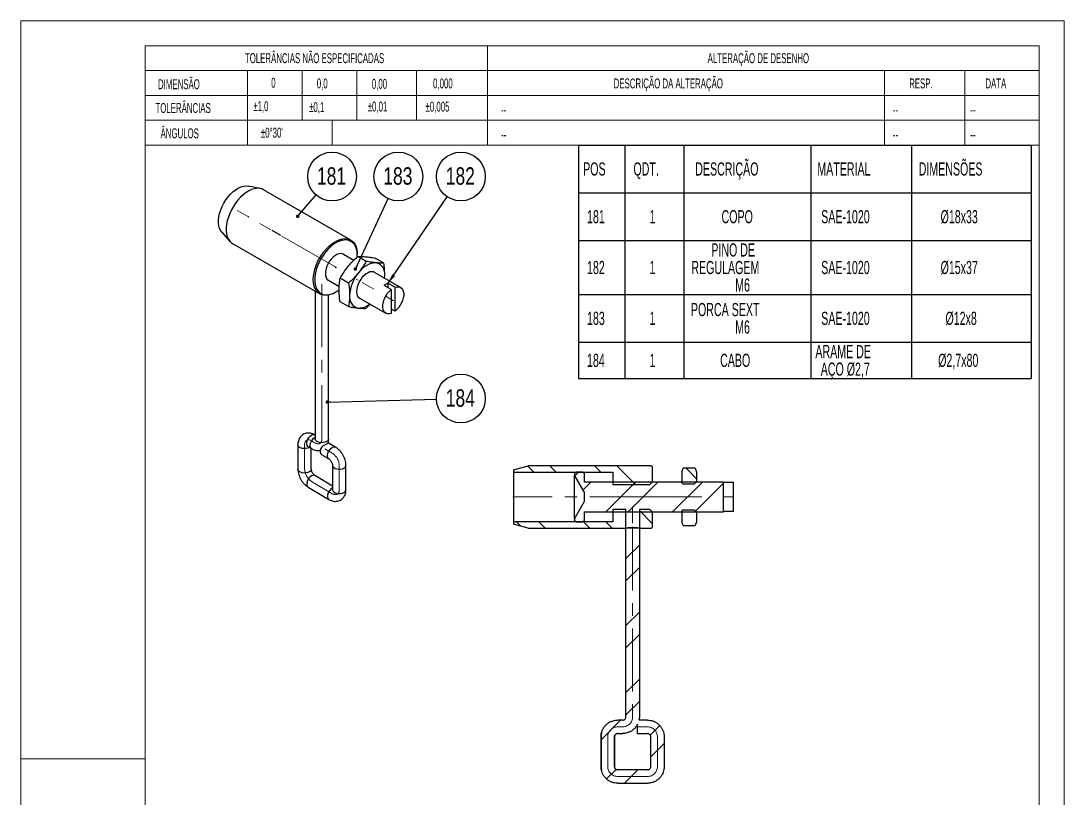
# Model space of a CAD drawing. Header units: millimetres. Extents: x 0 to 210, y 0 to 297.
# Drawn here: x 0 to 210, y 141 to 297.4 of the extents above; entities that cross this region are included whole.
import ezdxf

# ---------------------------------------------------------------- set-up
doc = ezdxf.new("R2010")
doc.units = ezdxf.units.MM
doc.header["$PDSIZE"] = -1
doc.linetypes.add('CENTERX2', pattern=[20.32, 12.7, -2.54, 2.54, -2.54])
doc.layers.add('COTAS', color=7, linetype='Continuous')
doc.styles.add('SLDTEXTSTYLE1', font='TXT', dxfattribs={"width": 0.75})
doc.styles.add('SLDTEXTSTYLE2', font='TXT', dxfattribs={"width": 0.589474})
doc.styles.add('SLDTEXTSTYLE6', font='TXT', dxfattribs={"width": 0.605})
doc.dimstyles.new('SLDDIMSTYLE0', dxfattribs={"dimtxt": 0.18, "dimasz": 0.7, "dimexe": 0, "dimexo": 0.0625, "dimgap": 0, "dimtad": 0, "dimtih": 1, "dimtoh": 1, "dimdec": 0, "dimrnd": 1e-09, "dimzin": 0, "dimdsep": 46, "dimtxsty": 'Standard', "dimblk1": 'DOT', "dimblk2": 'DOT', "dimsah": 1, "dimcen": 0.09, "dimadec": 0, "dimazin": 0, "dimtfac": 0.7, "dimtdec": 0, "dimtofl": 0, "dimtmove": 0, "dimatfit": 3, "dimldrblk": 'DOT', "dimfxl": 0, "dimfrac": 2, "dimtolj": 1, "dimtzin": 0, "dimarcsym": 0})
doc.dimstyles.new('SLDDIMSTYLE1', dxfattribs={"dimtxt": 0.18, "dimasz": 2, "dimexe": 0, "dimexo": 0.0625, "dimgap": 0, "dimtad": 0, "dimtih": 1, "dimtoh": 1, "dimdec": 0, "dimrnd": 1e-09, "dimzin": 0, "dimdsep": 46, "dimtxsty": 'Standard', "dimsah": 1, "dimcen": 0.09, "dimadec": 0, "dimazin": 0, "dimtfac": 2, "dimtdec": 0, "dimtofl": 0, "dimtmove": 0, "dimatfit": 3, "dimfxl": 0, "dimfrac": 2, "dimtolj": 1, "dimtzin": 0, "dimarcsym": 0})

# ---------------------------------------------------------------- blocks, each defined once
blk = doc.blocks.new('Bloco2')
at = {"color": 7, "linetype": 'Continuous', "lineweight": 18}
for p, q in [((210.04, 297.06), (0.04, 297.06)), ((0.04, 297.06), (0.04, 0.06)), ((210.04, 0.06), (210.04, 297.06)), ((205.04, 292.06), (25.04, 292.06)), ((25.04, 292.06), (25.04, 5.06)), ((205.04, 5.06), (205.04, 292.06)), ((0.04, 148.56), (25.04, 148.56))]:
    blk.add_line(p, q, dxfattribs=at)
blk = doc.blocks.new('SW_TABLEANNOTATION_0')
at = {"layer": 'COTAS', "color": 0}
for p, q in [((0, 0), (0, -9.6)), ((0, 0), (9.36, 0)), ((9.36, 0), (9.36, -9.6)), ((9.36, 0), (21.23, 0)), ((21.23, 0), (21.23, -9.6)), ((21.23, 0), (46.79, 0)), ((46.79, 0), (46.79, -9.6)), ((46.79, 0), (67.04, 0)), ((67.04, 0), (67.04, -9.6)), ((67.04, 0), (91.12, 0)), ((91.12, 0), (91.12, -9.6)), ((0, -9.6), (9.36, -9.6)), ((0, -9.6), (0, -19.21)), ((0, -9.6), (91.12, -9.6)), ((9.36, -9.6), (21.23, -9.6)), ((9.36, -9.6), (9.36, -19.21)), ((21.23, -9.6), (46.79, -9.6)), ((21.23, -9.6), (21.23, -19.21)), ((46.79, -9.6), (67.04, -9.6)), ((46.79, -9.6), (46.79, -19.21)), ((67.04, -9.6), (91.12, -9.6)), ((67.04, -9.6), (67.04, -19.21)), ((91.12, -9.6), (91.12, -19.21)), ((0, -19.21), (0, -30.05)), ((0, -19.21), (9.36, -19.21)), ((9.36, -19.21), (9.36, -30.05)), ((9.36, -19.21), (21.23, -19.21)), ((21.23, -19.21), (21.23, -30.05)), ((21.23, -19.21), (46.79, -19.21)), ((46.79, -19.21), (46.79, -30.05)), ((46.79, -19.21), (67.04, -19.21)), ((67.04, -19.21), (67.04, -30.05)), ((67.04, -19.21), (91.12, -19.21)), ((91.12, -19.21), (91.12, -30.05)), ((0, -30.05), (0, -39.65)), ((0, -30.05), (9.36, -30.05)), ((9.36, -30.05), (9.36, -39.65)), ((9.36, -30.05), (21.23, -30.05)), ((21.23, -30.05), (21.23, -39.65)), ((21.23, -30.05), (46.79, -30.05)), ((46.79, -30.05), (46.79, -39.65)), ((46.79, -30.05), (67.04, -30.05)), ((67.04, -30.05), (67.04, -39.65)), ((67.04, -30.05), (91.12, -30.05)), ((91.12, -30.05), (91.12, -39.65)), ((0, -39.65), (0, -46.97)), ((0, -39.65), (9.36, -39.65)), ((9.36, -39.65), (9.36, -46.97)), ((9.36, -39.65), (21.23, -39.65)), ((21.23, -39.65), (21.23, -46.97)), ((21.23, -39.65), (46.79, -39.65)), ((46.79, -39.65), (46.79, -46.97)), ((46.79, -39.65), (67.04, -39.65)), ((67.04, -39.65), (67.04, -46.97)), ((67.04, -39.65), (91.12, -39.65)), ((91.12, -39.65), (91.12, -46.97)), ((0, -46.97), (9.36, -46.97)), ((9.36, -46.97), (21.23, -46.97)), ((21.23, -46.97), (46.79, -46.97)), ((46.79, -46.97), (67.04, -46.97)), ((67.04, -46.97), (91.12, -46.97))]:
    blk.add_line(p, q, dxfattribs=at)
at = {"layer": 'COTAS', "color": 0, "attachment_point": 1, "style": 'SLDTEXTSTYLE6'}
for s, insert, char_height in [('POS', (0.96, -3.48), 2.646), ('QDT.', (11.08, -3.48), 2.646), ('DESCRIÇÃO', (23.53, -3.48), 2.646), ('MATERIAL', (48.1, -3.48), 2.646), ('DIMENSÕES', (68.5, -3.48), 2.646), ('181', (1.74, -13.08), 2.646), ('1', (14.32, -13.08), 2.65), ('COPO', (28.82, -13.08), 2.646), ('SAE-1020', (48.88, -13.08), 2.646), ('Ø18x33', (72.91, -13.08), 2.646), ('PINO DE', (26.76, -19.78), 2.646), ('182', (1.74, -23.31), 2.646), ('1', (14.32, -23.31), 2.65), ('REGULAGEM', (22.74, -23.31), 2.646), ('SAE-1020', (48.88, -23.31), 2.646), ('Ø15x37', (72.91, -23.31), 2.646), ('M6', (31.56, -26.83), 2.646), ('183', (1.74, -33.53), 2.646), ('1', (14.32, -33.53), 2.65), ('PORCA SEXT', (22.65, -31.77), 2.646), ('SAE-1020', (48.88, -33.53), 2.646), ('Ø12x8', (73.89, -33.53), 2.646), ('M6', (31.56, -35.29), 2.646), ('184', (1.74, -41.99), 2.646), ('1', (14.32, -41.99), 2.65), ('CABO', (28.53, -41.99), 2.646), ('ARAME DE', (47.71, -40.23), 2.646), ('Ø2,7x80', (72.42, -41.99), 2.646), ('AÇO Ø2,7', (48.79, -43.75), 2.646)]:
    blk.add_mtext(s, dxfattribs=dict(at, insert=insert, char_height=char_height))
blk = doc.blocks.new('SW_NOTE_0_2')
at = {"layer": 'COTAS', "color": 0}
blk.add_circle((3.21, 3.71), 4.91, dxfattribs=at)
at = {"layer": 'COTAS', "color": 0, "insert": (3.1, 5.57), "char_height": 3.5, "attachment_point": 2, "style": 'SLDTEXTSTYLE1'}
blk.add_mtext('181', dxfattribs=at)
blk = doc.blocks.new('_Dot')
at = {"color": 0, "linetype": 'ByBlock', "lineweight": -2}
blk.add_line((-0.5, 0), (-1, 0), dxfattribs=at)
at = {"color": 0, "linetype": 'ByBlock', "const_width": 0.5}
blk.add_lwpolyline([(-0.25, 0, 1), (0.25, 0, 1)], format="xyb", close=True, dxfattribs=at)
blk = doc.blocks.new('SW_NOTE_0_3')
at = {"layer": 'COTAS', "color": 0}
blk.add_circle((2.77, 4.06), 4.91, dxfattribs=at)
at = {"layer": 'COTAS', "color": 0, "insert": (2.66, 5.91), "char_height": 3.5, "attachment_point": 2, "style": 'SLDTEXTSTYLE1'}
blk.add_mtext('182', dxfattribs=at)
blk = doc.blocks.new('SW_NOTE_0_4')
at = {"layer": 'COTAS', "color": 0}
blk.add_circle((2.07, 4.45), 4.91, dxfattribs=at)
at = {"layer": 'COTAS', "color": 0, "insert": (1.96, 6.31), "char_height": 3.5, "attachment_point": 2, "style": 'SLDTEXTSTYLE1'}
blk.add_mtext('183', dxfattribs=at)
blk = doc.blocks.new('SW_NOTE_0_5')
at = {"layer": 'COTAS', "color": 0}
blk.add_circle((4.91, 0.13), 4.91, dxfattribs=at)
at = {"layer": 'COTAS', "color": 0, "insert": (4.8, 1.98), "char_height": 3.5, "attachment_point": 2, "style": 'SLDTEXTSTYLE1'}
blk.add_mtext('184', dxfattribs=at)

msp = doc.modelspace()

# ---------------------------------------------------------------- hatches: boundary and pattern name
at = {"layer": 'COTAS', "linetype": 'Continuous', "lineweight": 18}
h = msp.add_hatch(dxfattribs=at)
h.set_pattern_fill('ANSI32', color=256, angle=90, style=0)
h.paths.add_polyline_path([(119.15, 206.56), (119.15, 204.06), (126.62, 204.06), (127.15, 204.58), (127.15, 207.61), (126.95, 207.81), (102.15, 207.81), (99.15, 207), (99.15, 206.56)], flags=0)
h = msp.add_hatch(dxfattribs=at)
h.set_pattern_fill('ANSI32', color=256, style=0)
h.paths.add_polyline_path([(111.74, 206.56), (111.44, 206.26), (111.44, 205.96), (113.4, 202.56), (113.44, 202.56), (113.44, 200.56), (113.4, 200.56), (111.44, 197.16), (111.44, 196.86), (111.74, 196.56), (113.14, 196.56), (113.44, 196.86), (113.44, 198.56), (141.44, 198.56), (141.44, 204.56), (113.44, 204.56), (113.44, 206.26), (113.14, 206.56)], flags=0)
h = msp.add_hatch(dxfattribs=at)
h.set_pattern_fill('ANSI32', color=256, angle=90, style=0)
edge = h.paths.add_edge_path(flags=0)
edge.add_line((133.23, 204.18), (135.63, 204.18))
edge.add_line((135.63, 204.18), (136.03, 204.58))
edge.add_line((136.03, 204.58), (136.03, 206.56))
edge.add_line((136.03, 206.56), (135.76, 207.32))
edge.add_line((135.76, 207.32), (133.31, 207.32))
edge.add_line((133.31, 207.32), (133.03, 206.55))
edge.add_line((133.03, 206.55), (133.03, 204.38))
edge.add_arc((133.23, 204.38), 0.2, 180, 270)
h = msp.add_hatch(dxfattribs=at)
h.set_pattern_fill('ANSI32', color=256, angle=90, style=0)
h.paths.add_polyline_path([(119.15, 196.56), (99.15, 196.56), (99.15, 196.11), (102.15, 195.31), (121.8, 195.31), (121.8, 199.06), (119.15, 199.06)], flags=0)
h = msp.add_hatch(dxfattribs=at)
h.set_pattern_fill('ANSI32', color=256, angle=90, style=0)
h.paths.add_polyline_path([(126.95, 195.31), (127.15, 195.51), (127.15, 198.53), (126.62, 199.06), (124.5, 199.06), (124.5, 195.31)], flags=0)
h = msp.add_hatch(dxfattribs=at)
h.set_pattern_fill('ANSI32', color=256, angle=90, style=0)
edge = h.paths.add_edge_path(flags=0)
edge.add_line((136.03, 196.56), (136.03, 198.53))
edge.add_line((136.03, 198.53), (135.63, 198.93))
edge.add_line((135.63, 198.93), (133.23, 198.93))
edge.add_arc((133.23, 198.73), 0.2, 90, 180)
edge.add_line((133.03, 198.73), (133.03, 196.56))
edge.add_line((133.03, 196.56), (133.31, 195.8))
edge.add_line((133.31, 195.8), (135.76, 195.8))
edge.add_line((135.76, 195.8), (136.03, 196.56))
h = msp.add_hatch(dxfattribs=at)
h.set_pattern_fill('ANSI32', color=256, style=0)
edge = h.paths.add_edge_path(flags=0)
edge.add_line((124.5, 157.31), (124.5, 195.31))
edge.add_line((124.5, 195.31), (121.8, 195.31))
edge.add_line((121.8, 195.31), (121.8, 157.31))
edge.add_spline(control_points=[(121.8, 157.31), (121.8, 157.26), (121.79, 157.21), (121.78, 157.16), (121.76, 157.09), (121.73, 157.02), (121.7, 156.96), (121.66, 156.9), (121.61, 156.84), (121.55, 156.8), (121.49, 156.75), (121.43, 156.72), (121.36, 156.69), (121.29, 156.67), (121.22, 156.66), (121.14, 156.66)], knot_values=[0, 0, 0, 0, 0.000144, 0.000144, 0.000144, 0.000364, 0.000364, 0.000364, 0.000584, 0.000584, 0.000584, 0.000804, 0.000804, 0.000804, 0.001024, 0.001024, 0.001024, 0.001024], weights=[1, 1, 1, 1, 1, 1, 1, 1, 1, 1, 1, 1, 1, 1, 1, 1], degree=3, periodic=0)
edge.add_ellipse((123.15, 155.31), major_axis=(-92.28, 0), ratio=0.01463, start_angle=271.242, end_angle=271.8632)
edge.add_spline(control_points=[(120.14, 156.66), (119.9, 156.66), (119.65, 156.63), (119.41, 156.57), (119.05, 156.49), (118.69, 156.35), (118.37, 156.15), (118.05, 155.95), (117.77, 155.69), (117.53, 155.4), (117.3, 155.11), (117.11, 154.77), (116.99, 154.42), (116.86, 154.06), (116.8, 153.68), (116.8, 153.31)], knot_values=[0, 0, 0, 0, 0.000738, 0.000738, 0.000738, 0.001872, 0.001872, 0.001872, 0.003006, 0.003006, 0.003006, 0.00414, 0.00414, 0.00414, 0.005273, 0.005273, 0.005273, 0.005273], weights=[1, 1, 1, 1, 1, 1, 1, 1, 1, 1, 1, 1, 1, 1, 1, 1], degree=3, periodic=0)
edge.add_line((116.8, 153.31), (116.8, 147.31))
edge.add_spline(control_points=[(116.8, 147.31), (116.8, 147.06), (116.83, 146.81), (116.88, 146.57), (116.96, 146.21), (117.11, 145.85), (117.31, 145.53), (117.5, 145.21), (117.76, 144.93), (118.05, 144.69), (118.35, 144.46), (118.68, 144.27), (119.04, 144.15), (119.39, 144.02), (119.77, 143.96), (120.14, 143.96)], knot_values=[0, 0, 0, 0, 0.000739, 0.000739, 0.000739, 0.001873, 0.001873, 0.001873, 0.003006, 0.003006, 0.003006, 0.00414, 0.00414, 0.00414, 0.005273, 0.005273, 0.005273, 0.005273], weights=[1, 1, 1, 1, 1, 1, 1, 1, 1, 1, 1, 1, 1, 1, 1, 1], degree=3, periodic=0)
edge.add_ellipse((123.15, 145.31), major_axis=(92.28, 0), ratio=0.01463, start_angle=268.1368, end_angle=271.8632)
edge.add_spline(control_points=[(126.15, 143.96), (126.39, 143.96), (126.64, 143.99), (126.88, 144.04), (127.24, 144.12), (127.6, 144.27), (127.92, 144.47), (128.24, 144.67), (128.52, 144.92), (128.76, 145.21), (128.99, 145.51), (129.18, 145.84), (129.3, 146.2), (129.43, 146.55), (129.49, 146.93), (129.49, 147.31)], knot_values=[0, 0, 0, 0, 0.000738, 0.000738, 0.000738, 0.001872, 0.001872, 0.001872, 0.003006, 0.003006, 0.003006, 0.00414, 0.00414, 0.00414, 0.005273, 0.005273, 0.005273, 0.005273], weights=[1, 1, 1, 1, 1, 1, 1, 1, 1, 1, 1, 1, 1, 1, 1, 1], degree=3, periodic=0)
edge.add_line((129.49, 147.31), (129.49, 153.31))
edge.add_spline(control_points=[(129.49, 153.31), (129.49, 153.55), (129.47, 153.8), (129.41, 154.04), (129.33, 154.41), (129.18, 154.76), (128.98, 155.08), (128.79, 155.4), (128.53, 155.69), (128.24, 155.92), (127.94, 156.16), (127.61, 156.34), (127.25, 156.47), (126.9, 156.59), (126.52, 156.66), (126.15, 156.66)], knot_values=[0, 0, 0, 0, 0.000739, 0.000739, 0.000739, 0.001873, 0.001873, 0.001873, 0.003006, 0.003006, 0.003006, 0.00414, 0.00414, 0.00414, 0.005273, 0.005273, 0.005273, 0.005273], weights=[1, 1, 1, 1, 1, 1, 1, 1, 1, 1, 1, 1, 1, 1, 1, 1], degree=3, periodic=0)
edge.add_ellipse((123.15, 155.31), major_axis=(-92.28, 0), ratio=0.01463, start_angle=268.1368, end_angle=269.2013)
edge.add_spline(control_points=[(124.43, 156.66), (124.47, 156.87), (124.5, 157.09), (124.5, 157.31)], knot_values=[0.004619, 0.004619, 0.004619, 0.004619, 0.005276, 0.005276, 0.005276, 0.005276], weights=[1, 1, 1, 1], degree=3, periodic=0)
edge = h.paths.add_edge_path(flags=0)
edge.add_line((124.15, 155.82), (124.15, 153.96))
edge.add_ellipse((123.15, 155.31), major_axis=(-92.28, 0), ratio=0.01463, start_angle=90.621, end_angle=91.8632)
edge.add_spline(control_points=[(126.15, 153.96), (126.19, 153.96), (126.24, 153.95), (126.29, 153.94), (126.36, 153.93), (126.43, 153.9), (126.49, 153.86), (126.55, 153.82), (126.61, 153.77), (126.65, 153.71), (126.7, 153.66), (126.74, 153.59), (126.76, 153.52), (126.78, 153.45), (126.8, 153.38), (126.8, 153.31)], knot_values=[0, 0, 0, 0, 0.000145, 0.000145, 0.000145, 0.000365, 0.000365, 0.000365, 0.000585, 0.000585, 0.000585, 0.000805, 0.000805, 0.000805, 0.001025, 0.001025, 0.001025, 0.001025], weights=[1, 1, 1, 1, 1, 1, 1, 1, 1, 1, 1, 1, 1, 1, 1, 1], degree=3, periodic=0)
edge.add_line((126.8, 153.31), (126.8, 147.31))
edge.add_spline(control_points=[(126.8, 147.31), (126.8, 147.26), (126.79, 147.21), (126.78, 147.16), (126.76, 147.09), (126.74, 147.02), (126.7, 146.96), (126.66, 146.9), (126.61, 146.84), (126.55, 146.8), (126.5, 146.75), (126.43, 146.72), (126.36, 146.69), (126.29, 146.67), (126.22, 146.66), (126.15, 146.66)], knot_values=[0, 0, 0, 0, 0.000144, 0.000144, 0.000144, 0.000365, 0.000365, 0.000365, 0.000585, 0.000585, 0.000585, 0.000805, 0.000805, 0.000805, 0.001025, 0.001025, 0.001025, 0.001025], weights=[1, 1, 1, 1, 1, 1, 1, 1, 1, 1, 1, 1, 1, 1, 1, 1], degree=3, periodic=0)
edge.add_ellipse((123.15, 145.31), major_axis=(92.28, 0), ratio=0.01463, start_angle=88.1368, end_angle=91.8632)
edge.add_spline(control_points=[(120.14, 146.66), (120.1, 146.66), (120.05, 146.66), (120, 146.67), (119.93, 146.69), (119.86, 146.72), (119.8, 146.76), (119.74, 146.79), (119.68, 146.84), (119.64, 146.9), (119.59, 146.96), (119.55, 147.02), (119.53, 147.09), (119.51, 147.16), (119.49, 147.23), (119.49, 147.31)], knot_values=[0, 0, 0, 0, 0.000145, 0.000145, 0.000145, 0.000365, 0.000365, 0.000365, 0.000585, 0.000585, 0.000585, 0.000805, 0.000805, 0.000805, 0.001025, 0.001025, 0.001025, 0.001025], weights=[1, 1, 1, 1, 1, 1, 1, 1, 1, 1, 1, 1, 1, 1, 1, 1], degree=3, periodic=0)
edge.add_line((119.49, 147.31), (119.49, 153.31))
edge.add_spline(control_points=[(119.49, 153.31), (119.49, 153.36), (119.5, 153.4), (119.51, 153.45), (119.53, 153.52), (119.55, 153.59), (119.59, 153.65), (119.63, 153.71), (119.68, 153.77), (119.74, 153.82), (119.8, 153.86), (119.86, 153.9), (119.93, 153.92), (120, 153.95), (120.07, 153.96), (120.14, 153.96)], knot_values=[0, 0, 0, 0, 0.000144, 0.000144, 0.000144, 0.000365, 0.000365, 0.000365, 0.000585, 0.000585, 0.000585, 0.000805, 0.000805, 0.000805, 0.001025, 0.001025, 0.001025, 0.001025], weights=[1, 1, 1, 1, 1, 1, 1, 1, 1, 1, 1, 1, 1, 1, 1, 1], degree=3, periodic=0)
edge.add_ellipse((123.15, 155.31), major_axis=(-92.28, 0), ratio=0.01463, start_angle=88.1368, end_angle=88.758)
edge.add_spline(control_points=[(121.14, 153.96), (121.39, 153.96), (121.64, 153.98), (121.88, 154.04), (122.25, 154.12), (122.6, 154.27), (122.92, 154.47), (123.24, 154.67), (123.53, 154.92), (123.76, 155.21), (123.91, 155.4), (124.04, 155.6), (124.15, 155.82)], knot_values=[0, 0, 0, 0, 0.000741, 0.000741, 0.000741, 0.001874, 0.001874, 0.001874, 0.003008, 0.003008, 0.003008, 0.003727, 0.003727, 0.003727, 0.003727], weights=[1, 1, 1, 1, 1, 1, 1, 1, 1, 1, 1, 1, 1], degree=3, periodic=0)

# ---------------------------------------------------------------- linework, layer by layer
at = {"color": 7, "linetype": 'Continuous', "lineweight": 18}
for p, q in [((205.01, 292.36), (25.01, 292.36)), ((25.01, 272.36), (25.01, 292.36)), ((93.95, 272.36), (93.95, 292.36)), ((205.01, 292.36), (205.01, 272.36)), ((25.01, 287.36), (93.95, 287.36)), ((45.64, 272.36), (45.64, 287.36)), ((56.64, 277.36), (56.64, 287.36)), ((67.64, 277.36), (67.64, 287.36)), ((79.64, 277.36), (79.64, 287.36)), ((93.95, 287.36), (205.01, 287.36)), ((173.82, 272.36), (173.82, 287.36)), ((190.01, 272.36), (190.01, 287.36)), ((25.01, 282.36), (93.95, 282.36)), ((93.95, 282.36), (205.01, 282.36)), ((25.01, 277.36), (93.95, 277.36)), ((62.7, 277.36), (62.7, 272.36)), ((93.95, 277.36), (205.01, 277.36)), ((25.01, 272.36), (93.95, 272.36)), ((93.95, 272.36), (205.01, 272.36))]:
    msp.add_line(p, q, dxfattribs=at)
at = {"color": 7, "linetype": 'Continuous', "lineweight": 25}
for p, q in [((48.23, 263.62), (45.79, 264.11)), ((66.42, 253.25), (48.88, 263.37)), ((40.45, 254.85), (42.1, 252.99)), ((42.63, 252.55), (60.17, 242.42)), ((67, 249.16), (64.92, 250.36)), ((67.71, 250.22), (67.71, 250.39)), ((69.54, 248.97), (67.82, 249.96)), ((73.06, 248.63), (71.34, 249.62)), ((76.45, 243.7), (71.2, 246.74)), ((73.23, 245.57), (73.25, 246.15)), ((61.92, 245.17), (64.09, 243.91)), ((65.99, 244.58), (64.27, 245.57)), ((74.56, 243.29), (73.15, 244.1)), ((73.93, 244.55), (75.34, 243.74)), ((73.93, 243.66), (73.93, 244.55)), ((75.34, 238.92), (75.34, 243.74)), ((59.26, 242.95), (59.26, 213.26)), ((61.96, 213.26), (61.96, 242.2)), ((63.29, 242.73), (63.43, 242.82)), ((68.2, 241.54), (73.45, 238.51)), ((74.56, 243.29), (74.56, 238.47)), ((65.98, 239.86), (64.25, 240.85)), ((69.5, 239.52), (70.32, 240.32)), ((75.34, 238.92), (74.56, 239.37)), ((59.26, 214), (59.21, 214.03)), ((61.84, 212.43), (61.99, 212.37)), ((63.39, 211.54), (61.99, 212.37)), ((55.77, 212.06), (55.77, 207.16)), ((57.83, 211.7), (58.52, 211.29)), ((57.84, 211.7), (57.83, 211.7)), ((58.47, 207.16), (58.47, 211.32)), ((60.61, 210.05), (62.01, 209.22)), ((62.74, 207.92), (62.74, 203.02)), ((65.44, 203.02), (65.44, 207.92)), ((62.74, 203.76), (59.21, 205.86)), ((99.15, 207), (102.15, 207.81)), ((99.15, 207), (99.15, 206.56)), ((99.15, 206.56), (119.15, 206.56)), ((99.15, 206.56), (99.15, 196.56)), ((126.95, 207.81), (102.15, 207.81)), ((111.44, 206.26), (111.74, 206.56)), ((111.44, 206.26), (111.44, 205.96)), ((113.4, 202.56), (111.44, 205.96)), ((111.44, 197.16), (111.44, 205.96)), ((113.14, 206.56), (111.74, 206.56)), ((113.14, 206.56), (113.44, 206.26)), ((113.44, 204.56), (113.44, 206.26)), ((119.15, 206.56), (119.15, 204.06)), ((126.95, 207.81), (127.15, 207.61)), ((127.15, 204.58), (127.15, 207.61)), ((133.03, 206.55), (133.31, 207.32)), ((133.03, 206.55), (133.03, 204.38)), ((133.31, 207.32), (133.32, 207.33)), ((135.76, 207.32), (133.31, 207.32)), ((135.75, 207.33), (133.32, 207.33)), ((135.75, 207.33), (135.76, 207.32)), ((135.76, 207.32), (136.03, 206.56)), ((136.03, 206.56), (136.03, 204.58)), ((141.44, 204.56), (113.44, 204.56)), ((119.15, 204.06), (126.62, 204.06)), ((126.62, 204.06), (127.15, 204.58)), ((127.15, 204.56), (127.15, 204.58)), ((133.23, 204.18), (135.63, 204.18)), ((135.63, 204.18), (136.03, 204.58)), ((136.03, 204.56), (136.03, 204.58)), ((141.44, 198.56), (141.44, 204.56)), ((141.44, 204.51), (143.44, 204.51)), ((143.44, 198.61), (143.44, 204.51)), ((57.83, 203.54), (62.01, 201.05)), ((62.74, 203.04), (62.74, 203.02)), ((113.4, 202.56), (113.4, 200.56)), ((113.4, 202.56), (113.44, 202.56)), ((113.44, 200.56), (113.44, 202.56)), ((111.44, 197.16), (113.4, 200.56)), ((113.44, 200.56), (113.4, 200.56)), ((113.44, 198.56), (141.44, 198.56)), ((113.44, 196.86), (113.44, 198.56)), ((121.8, 199.06), (119.15, 199.06)), ((119.15, 199.06), (119.15, 196.56)), ((121.8, 195.31), (121.8, 199.06)), ((124.5, 199.06), (124.5, 195.31)), ((126.62, 199.06), (124.5, 199.06)), ((127.15, 198.53), (126.62, 199.06)), ((127.15, 198.53), (127.15, 198.56)), ((127.15, 195.51), (127.15, 198.53)), ((133.03, 198.73), (133.03, 196.56)), ((135.63, 198.93), (133.23, 198.93)), ((136.03, 198.53), (135.63, 198.93)), ((136.03, 198.53), (136.03, 198.56)), ((136.03, 198.53), (136.03, 196.56)), ((143.44, 198.61), (141.44, 198.61)), ((119.15, 196.56), (99.15, 196.56)), ((99.15, 196.56), (99.15, 196.11)), ((102.15, 195.31), (99.15, 196.11)), ((102.15, 195.31), (121.8, 195.31)), ((111.44, 197.16), (111.44, 196.86)), ((111.74, 196.56), (111.44, 196.86)), ((111.74, 196.56), (113.14, 196.56)), ((113.44, 196.86), (113.14, 196.56)), ((121.8, 157.31), (121.8, 195.31)), ((124.5, 195.31), (121.8, 195.31)), ((124.5, 195.31), (126.95, 195.31)), ((124.5, 195.31), (124.5, 157.31)), ((127.15, 195.51), (126.95, 195.31)), ((133.31, 195.8), (133.03, 196.56)), ((133.31, 195.8), (135.76, 195.8)), ((136.03, 196.56), (135.76, 195.8)), ((120.14, 156.66), (120.15, 156.66)), ((121.15, 156.66), (120.15, 156.66)), ((121.14, 156.66), (121.15, 156.66)), ((124.15, 153.96), (124.15, 155.82)), ((124.5, 157.31), (124.43, 156.66)), ((116.8, 153.31), (116.8, 147.31)), ((116.8, 147.31), (116.8, 153.31)), ((119.49, 153.31), (119.49, 147.31)), ((119.5, 147.31), (119.5, 153.31)), ((120.15, 153.96), (120.14, 153.96)), ((120.15, 153.96), (121.15, 153.96)), ((121.15, 153.96), (121.14, 153.96)), ((126.8, 147.31), (126.8, 153.31)), ((129.49, 153.31), (129.49, 147.31)), ((120.15, 146.66), (120.14, 146.66)), ((123.15, 146.66), (120.15, 146.66)), ((120.14, 143.96), (120.15, 143.96)), ((120.15, 143.96), (123.15, 143.96))]:
    msp.add_line(p, q, dxfattribs=at)
at = {"color": 7, "linetype": 'CENTERX2'}
msp.add_line((52.33, 254.17), (50.56, 255.19), dxfattribs=at)
at = {"color": 8, "linetype": 'Continuous', "lineweight": 25}
for p, q in [((59.21, 213.55), (59.26, 213.58)), ((116.8, 153.31), (116.8, 153.31)), ((119.5, 153.31), (119.49, 153.31)), ((116.8, 147.31), (116.8, 147.31)), ((119.5, 147.31), (119.49, 147.31))]:
    msp.add_line(p, q, dxfattribs=at)
at = {"color": 7, "linetype": 'Continuous', "lineweight": 25, "flags": 128}
for points in [[(40.45, 254.85), (40.24, 255.13), (40.02, 255.57), (39.87, 256.09), (39.79, 256.66), (39.79, 257.28), (39.87, 257.93), (40.02, 258.62), (40.24, 259.31), (40.52, 260), (40.87, 260.67), (41.26, 261.32), (41.71, 261.92), (42.19, 262.47), (42.7, 262.96), (43.23, 263.37), (43.77, 263.71), (44.3, 263.95), (44.83, 264.1), (45.32, 264.16), (45.79, 264.11), (45.79, 264.11)], [(48.88, 263.37), (48.51, 263.54), (48.05, 263.65), (47.55, 263.66), (47.01, 263.58), (46.46, 263.41), (45.9, 263.14), (45.33, 262.79), (44.77, 262.37), (44.23, 261.87), (43.71, 261.3), (43.23, 260.69), (42.79, 260.02), (42.39, 259.33), (42.05, 258.61), (41.77, 257.88), (41.56, 257.15), (41.42, 256.43), (41.35, 255.74), (41.35, 255.09), (41.42, 254.48), (41.56, 253.93), (41.77, 253.45), (42.05, 253.04), (42.39, 252.71), (42.63, 252.55)], [(58.87, 245.29), (58.91, 245.96), (59.02, 246.66), (59.2, 247.39), (59.44, 248.12), (59.75, 248.84), (60.12, 249.55), (60.54, 250.24), (61, 250.88), (61.5, 251.47), (62.04, 252), (62.59, 252.47), (63.15, 252.86), (63.72, 253.16), (64.28, 253.38), (64.82, 253.51), (65.34, 253.54), (65.82, 253.48), (66.26, 253.33), (66.66, 253.09), (67, 252.76), (67.27, 252.35), (67.49, 251.87), (67.63, 251.32), (67.7, 250.71), (67.71, 250.39)], [(67.7, 249.83), (67.71, 250.22), (67.68, 250.85), (67.57, 251.42), (67.39, 251.93), (67.14, 252.36), (66.83, 252.72), (66.46, 252.99), (66.04, 253.18), (65.57, 253.27), (65.07, 253.26), (64.54, 253.17), (63.99, 252.97), (63.43, 252.69), (62.88, 252.33), (62.33, 251.89), (61.8, 251.37), (61.3, 250.8), (60.83, 250.17), (60.41, 249.5), (60.04, 248.8), (59.73, 248.09), (59.48, 247.36), (59.3, 246.65), (59.19, 245.95), (59.16, 245.29), (59.16, 245.29)], [(65.13, 250.24), (65.02, 250.33), (64.72, 250.47), (64.39, 250.52), (64.02, 250.47), (63.63, 250.33), (63.24, 250.1), (62.85, 249.79), (62.48, 249.42), (62.15, 248.98), (61.85, 248.51), (61.62, 248.01), (61.44, 247.5), (61.33, 246.99), (61.3, 246.52), (61.33, 246.09), (61.44, 245.71), (61.62, 245.4), (61.85, 245.18), (62.13, 245.04)], [(71.41, 246.61), (71.28, 246.71), (70.99, 246.85), (70.65, 246.89), (70.28, 246.83), (69.89, 246.69), (69.5, 246.46), (69.11, 246.14), (68.74, 245.76), (68.41, 245.33), (68.12, 244.85), (67.89, 244.35), (67.72, 243.84), (67.61, 243.34), (67.58, 242.86), (67.62, 242.44), (67.73, 242.06), (67.91, 241.76), (68.15, 241.54), (68.41, 241.42)], [(73.22, 245.57), (73.22, 245.6), (73.25, 246.15)], [(63.29, 242.73), (63.15, 242.65), (62.59, 242.39), (62.04, 242.22), (61.5, 242.14), (61, 242.15), (60.54, 242.26), (60.12, 242.45), (59.75, 242.74), (59.44, 243.11), (59.2, 243.56), (59.02, 244.07), (58.91, 244.65), (58.87, 245.29)], [(59.16, 245.29), (59.19, 244.66), (59.3, 244.09), (59.48, 243.58), (59.73, 243.15), (60.04, 242.79), (60.41, 242.52), (60.83, 242.33), (61.3, 242.24), (61.8, 242.25), (62.33, 242.34), (62.88, 242.53), (63.43, 242.81), (63.99, 243.18), (64.07, 243.24)], [(75.34, 243.74), (75.72, 243.83), (76.07, 243.83), (76.38, 243.74), (76.65, 243.56), (76.85, 243.29), (76.99, 242.95), (77.07, 242.55), (77.07, 242.1), (76.99, 241.61), (76.85, 241.11), (76.65, 240.61), (76.38, 240.12), (76.07, 239.67), (75.72, 239.26), (75.34, 238.92)], [(74.56, 238.47), (74.19, 238.38), (73.84, 238.38), (73.52, 238.47), (73.26, 238.65), (73.05, 238.92), (72.91, 239.26), (72.84, 239.66), (72.84, 240.11), (72.91, 240.6), (73.05, 241.1), (73.26, 241.6), (73.52, 242.09), (73.84, 242.54), (74.19, 242.95), (74.56, 243.29)], [(60.61, 210.05), (60.57, 210.07), (60.42, 210.25), (60.35, 210.51), (60.34, 210.82), (60.42, 211.16), (60.56, 211.5), (60.77, 211.83)]]:
    msp.add_lwpolyline(points, dxfattribs=at)
at = {"color": 8, "linetype": 'Continuous', "lineweight": 25, "flags": 128}
for points in [[(57.83, 211.7), (57.78, 211.73), (57.63, 211.91), (57.56, 212.17), (57.56, 212.48), (57.63, 212.83), (57.78, 213.18), (57.99, 213.5), (58.24, 213.77), (58.52, 213.97)], [(58.52, 211.29), (58.48, 211.32), (58.33, 211.5), (58.25, 211.76), (58.25, 212.07), (58.33, 212.41), (58.48, 212.76), (58.69, 213.08), (58.94, 213.36), (59.21, 213.55)], [(61.96, 213.26), (61.92, 213.08), (61.78, 212.87), (61.55, 212.7), (61.24, 212.57), (60.87, 212.49), (60.49, 212.48), (60.12, 212.53), (59.78, 212.64), (59.51, 212.8), (59.33, 212.99), (59.26, 213.21), (59.26, 213.26)], [(58.12, 211.53), (58.06, 211.5), (57.75, 211.37), (57.39, 211.3), (57.01, 211.28), (56.63, 211.33), (56.3, 211.44), (56.03, 211.6), (55.85, 211.8), (55.77, 212.02), (55.77, 212.06)], [(62.01, 209.22), (61.96, 209.25), (61.81, 209.43), (61.74, 209.69), (61.74, 210), (61.81, 210.34), (61.96, 210.69), (62.17, 211.01), (62.42, 211.28), (62.7, 211.48)], [(62.74, 207.92), (62.74, 207.87), (62.82, 207.66), (63, 207.46), (63.26, 207.3), (63.6, 207.19), (63.97, 207.14), (64.36, 207.15), (64.72, 207.23), (65.03, 207.36)], [(58.47, 207.16), (58.44, 206.98), (58.3, 206.78), (58.06, 206.6), (57.75, 206.47), (57.39, 206.4), (57.01, 206.38), (56.63, 206.43), (56.3, 206.54), (56.03, 206.7), (55.85, 206.9), (55.77, 207.12), (55.77, 207.16)], [(59.21, 205.86), (59.04, 205.92), (58.79, 205.91), (58.52, 205.8), (58.24, 205.6), (57.99, 205.33), (57.78, 205.01), (57.63, 204.66), (57.56, 204.32), (57.56, 204.01), (57.63, 203.75), (57.78, 203.57), (57.83, 203.54)], [(62.74, 203.34), (62.7, 203.32), (62.42, 203.12), (62.17, 202.85), (61.96, 202.53), (61.81, 202.18), (61.74, 201.83), (61.74, 201.52), (61.81, 201.26), (61.96, 201.08), (62.01, 201.05)], [(62.74, 203.02), (62.74, 202.98), (62.82, 202.76), (63, 202.56), (63.26, 202.4), (63.6, 202.29), (63.97, 202.24), (64.36, 202.26), (64.72, 202.33), (65.03, 202.46)]]:
    msp.add_lwpolyline(points, dxfattribs=at)
at = {"color": 7, "linetype": 'Continuous', "lineweight": 25}
for centre, radius, start, end in [((71.75, 244.15), 4.54, 93.1085, 146.4643), ((71.08, 246.51), 2.21, 350.5123, 78.948), ((73.87, 241.73), 7.69, 140.1087, 177.1864), ((74.93, 241.92), 2.82, 110.8218, 129.1728), ((68.36, 241.74), 2.21, 170.5123, 258.948), ((67.97, 243.13), 3.55, 269.4897, 309.263), ((133.23, 204.38), 0.2, 180, 270), ((133.23, 198.73), 0.2, 90, 180)]:
    msp.add_arc(centre, radius, start, end, dxfattribs=at)
at = {"color": 8, "linetype": 'Continuous', "lineweight": 25}
for centre, radius, start, end in [((58.91, 213.41), 0.682, 64.3224, 125.3108), ((63.09, 210.93), 0.682, 64.311, 125.3119), ((64.77, 207.98), 0.677, 293.0045, 354.5586), ((64.77, 203.08), 0.677, 293.0047, 354.5567)]:
    msp.add_arc(centre, radius, start, end, dxfattribs=at)
at = {"color": 7, "linetype": 'Continuous', "lineweight": 25}
for centre, major_axis, start_param, end_param in [((123.15, 155.31), (-92.28, 0), 4.734067, 4.744909), ((123.15, 155.31), (-92.28, 0), 4.679869, 4.698449), ((123.15, 155.31), (-92.28, 0), 1.538277, 1.549119), ((123.15, 155.31), (-92.28, 0), 1.581635, 1.603316), ((123.15, 145.31), (92.28, 0), 1.538277, 1.603316), ((123.15, 145.31), (92.28, 0), 4.679869, 4.744909)]:
    msp.add_ellipse(centre, major_axis=major_axis, ratio=0.01463, start_param=start_param, end_param=end_param, dxfattribs=at)
for points, knots in [([(64.27, 245.57), (64.5, 245.96), (64.97, 246.74), (65.8, 247.86), (66.75, 248.95), (67.46, 249.62), (67.82, 249.96)], [0, 0, 0, 0, 0.244707, 0.49119, 0.744417, 1, 1, 1, 1]), ([(67.82, 249.96), (68.05, 249.96), (68.51, 249.97), (69.34, 249.92), (70.28, 249.8), (70.99, 249.68), (71.34, 249.62)], [0, 0, 0, 0, 0.244707, 0.49119, 0.744417, 1, 1, 1, 1]), ([(69.54, 248.97), (69.3, 248.57), (68.83, 247.78), (68.25, 247.03), (67.96, 246.66)], [0, 0, 0, 0, 0.498113, 1, 1, 1, 1]), ([(71.5, 248.68), (71.2, 248.72), (70.58, 248.78), (69.89, 248.91), (69.54, 248.97)], [0, 0, 0, 0, 0.497781, 1, 1, 1, 1]), ([(73.06, 248.63), (72.83, 248.62), (72.36, 248.61), (71.79, 248.66), (71.5, 248.68)], [0, 0, 0, 0, 0.498113, 1, 1, 1, 1]), ([(73.25, 246.15), (73.25, 246.55), (73.23, 247.35), (73.12, 248.2), (73.06, 248.63)], [0, 0, 0, 0, 0.497781, 1, 1, 1, 1]), ([(67.96, 246.66), (67.66, 246.3), (67.04, 245.57), (66.34, 244.91), (65.99, 244.58)], [0, 0, 0, 0, 0.497781, 1, 1, 1, 1]), ([(64.25, 240.85), (64.2, 241.26), (64.1, 242.09), (64.05, 243.31), (64.1, 244.48), (64.21, 245.21), (64.27, 245.57)], [0, 0, 0, 0, 0.244707, 0.49119, 0.744417, 1, 1, 1, 1]), ([(65.99, 244.58), (66.05, 244.16), (66.16, 243.31), (66.17, 242.51), (66.18, 242.1)], [0, 0, 0, 0, 0.498113, 1, 1, 1, 1]), ([(66.18, 242.1), (66.17, 241.71), (66.15, 240.93), (66.03, 240.22), (65.98, 239.86)], [0, 0, 0, 0, 0.497781, 1, 1, 1, 1]), ([(65.98, 239.86), (66.32, 239.8), (67.02, 239.67), (67.63, 239.61), (67.94, 239.57)], [0, 0, 0, 0, 0.498113, 1, 1, 1, 1]), ([(67.94, 239.57), (68.22, 239.55), (68.79, 239.5), (69.27, 239.51), (69.5, 239.52)], [0, 0, 0, 0, 0.497781, 1, 1, 1, 1]), ([(59.21, 214.03), (59.11, 214.08), (58.88, 214.2), (58.5, 214.34), (58.07, 214.42), (57.65, 214.41), (57.23, 214.33), (56.84, 214.15), (56.49, 213.89), (56.21, 213.57), (56, 213.21), (55.85, 212.81), (55.78, 212.42), (55.78, 212.16), (55.77, 212.06)], [0, 0, 0, 0, 0.063262, 0.156964, 0.245812, 0.331125, 0.414357, 0.504718, 0.591516, 0.676143, 0.760605, 0.847075, 0.937514, 1, 1, 1, 1]), ([(59.26, 213.26), (59.25, 213.24), (59.25, 213.21), (59.25, 213.21), (59.25, 213.22)], [0, 0, 0, 0, 0.514396, 1, 1, 1, 1]), ([(60.77, 211.83), (60.82, 211.85), (60.96, 211.91), (61.19, 212.02), (61.45, 212.16), (61.66, 212.28), (61.8, 212.37), (61.83, 212.41), (61.84, 212.43)], [0, 0, 0, 0, 0.096272, 0.274575, 0.445496, 0.635667, 0.824921, 1, 1, 1, 1]), ([(61.84, 212.44), (61.84, 212.46), (61.9, 212.62), (61.94, 212.9), (61.95, 213.15), (61.96, 213.26)], [0, 0, 0, 0, 0.0882547, 0.6274545, 1, 1, 1, 1]), ([(57.79, 211.72), (57.79, 211.72), (57.78, 211.73), (57.81, 211.71), (57.83, 211.7)], [0, 0, 0, 0, 0.287445, 1, 1, 1, 1]), ([(58.52, 211.29), (58.61, 211.24), (58.84, 211.11), (59.22, 210.97), (59.66, 210.9), (60.04, 210.9), (60.28, 210.95), (60.37, 210.98)], [0, 0, 0, 0, 0.161679, 0.401153, 0.628221, 0.846256, 1, 1, 1, 1]), ([(65.44, 207.92), (65.44, 208.02), (65.43, 208.3), (65.35, 208.75), (65.2, 209.27), (64.97, 209.78), (64.69, 210.27), (64.36, 210.72), (63.97, 211.12), (63.64, 211.38), (63.44, 211.51), (63.39, 211.54)], [0, 0, 0, 0, 0.07468, 0.199175, 0.32387, 0.448313, 0.572733, 0.698092, 0.825342, 0.955795, 1, 1, 1, 1]), ([(62.01, 209.22), (62.02, 209.21), (62.07, 209.18), (62.18, 209.09), (62.33, 208.92), (62.49, 208.7), (62.61, 208.45), (62.7, 208.21), (62.74, 208.02), (62.74, 207.95), (62.74, 207.92)], [0, 0, 0, 0, 0.072369, 0.199732, 0.332683, 0.472548, 0.616666, 0.760943, 0.90143, 1, 1, 1, 1]), ([(55.77, 207.16), (55.78, 207.06), (55.78, 206.78), (55.86, 206.33), (56.02, 205.81), (56.24, 205.3), (56.52, 204.81), (56.85, 204.36), (57.24, 203.96), (57.57, 203.7), (57.77, 203.57), (57.83, 203.54)], [0, 0, 0, 0, 0.07468, 0.199175, 0.32387, 0.448313, 0.572733, 0.698092, 0.825342, 0.955795, 1, 1, 1, 1]), ([(59.21, 205.86), (59.19, 205.87), (59.14, 205.9), (59.03, 205.99), (58.88, 206.16), (58.73, 206.38), (58.6, 206.63), (58.51, 206.87), (58.48, 207.06), (58.47, 207.13), (58.47, 207.16)], [0, 0, 0, 0, 0.072369, 0.199732, 0.332683, 0.472548, 0.616666, 0.760943, 0.90143, 1, 1, 1, 1]), ([(62.01, 201.05), (62.1, 201), (62.33, 200.88), (62.71, 200.74), (63.14, 200.66), (63.56, 200.67), (63.98, 200.75), (64.37, 200.93), (64.72, 201.19), (65, 201.51), (65.21, 201.87), (65.36, 202.27), (65.43, 202.66), (65.44, 202.92), (65.44, 203.02)], [0, 0, 0, 0, 0.063262, 0.156964, 0.245812, 0.331125, 0.414357, 0.504718, 0.591516, 0.676143, 0.760605, 0.847075, 0.937514, 1, 1, 1, 1]), ([(62.74, 203.02), (62.74, 203), (62.74, 202.97), (62.74, 202.98), (62.74, 202.98)], [0, 0, 0, 0, 0.514396, 1, 1, 1, 1]), ([(121.8, 195.31), (121.8, 195.31), (121.8, 195.31), (121.9, 195.33), (122.16, 195.38), (122.53, 195.43), (122.97, 195.46), (123.42, 195.45), (123.85, 195.42), (124.2, 195.37), (124.43, 195.32), (124.49, 195.31), (124.5, 195.31), (124.5, 195.31)], [0, 0, 0, 0, 0.033425, 0.138231, 0.243806, 0.351519, 0.459512, 0.565352, 0.669997, 0.77623, 0.884375, 0.991811, 1, 1, 1, 1]), ([(116.8, 153.31), (116.81, 153.5), (116.83, 153.87), (116.97, 154.42), (117.2, 154.94), (117.52, 155.41), (117.91, 155.82), (118.36, 156.16), (118.87, 156.42), (119.46, 156.61), (119.9, 156.64), (120.14, 156.66)], [0, 0, 0, 0, 0.107438, 0.214877, 0.322334, 0.42979, 0.537236, 0.644683, 0.752113, 0.859543, 1, 1, 1, 1]), ([(121.14, 156.66), (121.22, 156.66), (121.36, 156.68), (121.56, 156.79), (121.71, 156.96), (121.78, 157.14), (121.79, 157.26), (121.8, 157.31)], [0, 0, 0, 0, 0.214586, 0.429366, 0.644131, 0.858863, 1, 1, 1, 1]), ([(124.15, 155.82), (124.03, 155.61), (123.81, 155.24), (123.38, 154.79), (122.93, 154.45), (122.42, 154.2), (121.83, 154), (121.39, 153.97), (121.14, 153.96)], [0, 0, 0, 0, 0.192395, 0.344441, 0.496486, 0.648508, 0.80053, 1, 1, 1, 1]), ([(126.15, 156.66), (126.33, 156.65), (126.71, 156.63), (127.26, 156.48), (127.78, 156.25), (128.25, 155.93), (128.66, 155.54), (129, 155.09), (129.25, 154.59), (129.45, 153.99), (129.48, 153.55), (129.49, 153.31)], [0, 0, 0, 0, 0.107389, 0.214777, 0.322186, 0.429594, 0.537013, 0.644431, 0.751866, 0.859301, 1, 1, 1, 1]), ([(116.84, 153.79), (116.83, 153.72), (116.8, 153.56), (116.8, 153.4), (116.8, 153.31)], [0, 0, 0, 0, 0.450827, 1, 1, 1, 1]), ([(116.92, 154.19), (116.9, 154.14), (116.87, 154.05), (116.86, 153.96), (116.86, 153.92)], [0, 0, 0, 0, 0.576848, 1, 1, 1, 1]), ([(120.14, 153.96), (120.07, 153.95), (119.93, 153.94), (119.73, 153.82), (119.58, 153.66), (119.5, 153.48), (119.5, 153.36), (119.49, 153.31)], [0, 0, 0, 0, 0.214478, 0.42915, 0.643807, 0.858431, 1, 1, 1, 1]), ([(119.5, 153.31), (119.5, 153.33), (119.5, 153.42), (119.52, 153.54), (119.58, 153.62), (119.6, 153.65)], [0, 0, 0, 0, 0.171243, 0.74228, 1, 1, 1, 1]), ([(119.6, 153.65), (119.62, 153.68), (119.67, 153.77), (119.82, 153.88), (119.99, 153.95), (120.1, 153.95), (120.15, 153.96)], [0, 0, 0, 0, 0.172128, 0.484929, 0.797823, 1, 1, 1, 1]), ([(126.8, 153.31), (126.79, 153.38), (126.78, 153.53), (126.66, 153.72), (126.5, 153.87), (126.31, 153.95), (126.19, 153.95), (126.15, 153.96)], [0, 0, 0, 0, 0.214392, 0.428977, 0.643577, 0.858211, 1, 1, 1, 1]), ([(116.8, 147.31), (116.8, 147.2), (116.81, 146.94), (116.85, 146.65), (116.91, 146.47), (116.91, 146.44)], [0, 0, 0, 0, 0.362087, 0.89607, 1, 1, 1, 1]), ([(120.14, 143.96), (119.96, 143.97), (119.58, 143.99), (119.03, 144.13), (118.51, 144.36), (118.04, 144.68), (117.63, 145.07), (117.29, 145.52), (117.04, 146.03), (116.84, 146.62), (116.81, 147.06), (116.8, 147.31)], [0, 0, 0, 0, 0.107389, 0.214777, 0.322186, 0.429594, 0.537013, 0.644431, 0.751866, 0.859301, 1, 1, 1, 1]), ([(119.49, 147.31), (119.5, 147.23), (119.52, 147.09), (119.63, 146.89), (119.79, 146.75), (119.98, 146.67), (120.1, 146.66), (120.14, 146.66)], [0, 0, 0, 0, 0.214392, 0.428977, 0.643577, 0.858211, 1, 1, 1, 1]), ([(120.15, 146.66), (120.13, 146.66), (120.04, 146.66), (119.88, 146.7), (119.71, 146.81), (119.58, 146.96), (119.55, 147.07), (119.53, 147.11)], [0, 0, 0, 0, 0.075109, 0.325762, 0.57733, 0.828838, 1, 1, 1, 1]), ([(129.49, 147.31), (129.48, 147.12), (129.46, 146.74), (129.32, 146.19), (129.09, 145.68), (128.77, 145.2), (128.38, 144.79), (127.93, 144.45), (127.42, 144.2), (126.83, 144), (126.39, 143.97), (126.15, 143.96)], [0, 0, 0, 0, 0.1074385, 0.2148769, 0.3223335, 0.42979, 0.5372364, 0.6446828, 0.7521129, 0.859543, 1, 1, 1, 1]), ([(126.15, 146.66), (126.22, 146.66), (126.36, 146.68), (126.56, 146.79), (126.71, 146.95), (126.79, 147.14), (126.79, 147.26), (126.8, 147.31)], [0, 0, 0, 0, 0.214478, 0.42915, 0.643807, 0.858431, 1, 1, 1, 1])]:
    msp.add_open_spline(points, degree=3, knots=knots, dxfattribs=at)
at = {"color": 7, "linetype": 'Continuous'}
msp.add_point((63.43, 247.75), dxfattribs=at)
at = {"layer": 'COTAS', "linetype": 'CENTERX2', "lineweight": 18}
for p, q in [((45.76, 257.96), (43.55, 259.23)), ((63.52, 247.7), (45.76, 257.96)), ((60.61, 244.38), (60.61, 213.26)), ((67.88, 245.19), (67.51, 245.4)), ((68.69, 244.72), (71.09, 243.34)), ((75.04, 241.05), (73.45, 241.97)), ((59.21, 212.45), (58.52, 212.87)), ((57.12, 212.06), (57.12, 207.16)), ((62.7, 210.38), (61.22, 211.26)), ((64.09, 203.02), (64.09, 207.92)), ((58.52, 204.7), (62.7, 202.21)), ((127.25, 201.56), (99.05, 201.56)), ((123.15, 196.28), (123.15, 199.62)), ((137.1, 201.56), (127.28, 201.56)), ((143.54, 201.56), (141.34, 201.56)), ((123.15, 195.41), (123.15, 157.31)), ((118.15, 153.31), (118.15, 147.31)), ((121.15, 155.31), (120.15, 155.31)), ((126.14, 155.31), (124.05, 155.31)), ((128.14, 147.31), (128.14, 153.31)), ((120.15, 145.31), (126.14, 145.31))]:
    msp.add_line(p, q, dxfattribs=at)
for centre, major_axis, ratio, start_param, end_param in [((58.52, 211.23), (0.98, -1.74), 0.568873, 2.363485, 3.934281), ((59.21, 214.08), (0.98, -1.74), 0.568873, 5.505077, 7.075874), ((62.7, 208.75), (-0.98, 1.74), 0.568873, 3.934281, 5.505077), ((58.52, 206.33), (0.98, -1.74), 0.568873, 3.934281, 5.505077), ((62.7, 203.85), (0.98, -1.74), 0.568873, 5.505077, 7.075874), ((121.15, 157.31), (0, -2), 0.999893, 0, 1.570796), ((120.15, 153.31), (0, -2), 0.999893, 3.141593, 4.712389), ((126.14, 153.31), (0, 2), 0.999893, 4.712389, 6.283185), ((120.15, 147.31), (0, -2), 0.999893, 4.712389, 6.283185), ((126.14, 147.31), (0, -2), 0.999893, 0, 1.570796)]:
    msp.add_ellipse(centre, major_axis=major_axis, ratio=ratio, start_param=start_param, end_param=end_param, dxfattribs=at)

# ---------------------------------------------------------------- block references
at = {"layer": 'COTAS'}
for name, p in [('Bloco2', (-0.03, 0.3)), ('SW_NOTE_0_2', (59.44, 262.32)), ('SW_NOTE_0_4', (73.93, 261.59)), ('SW_NOTE_0_3', (85.81, 261.98)), ('SW_TABLEANNOTATION_0', (112.23, 272.36)), ('SW_NOTE_0_5', (83.67, 221.24))]:
    msp.add_blockref(name, p, dxfattribs=at)

# ---------------------------------------------------------------- texts
at = {"color": 7, "linetype": 'Continuous', "lineweight": 0, "char_height": 2, "style": 'SLDTEXTSTYLE2'}
for s, insert, attachment_point in [('TOLERÂNCIAS NÃO ESPECIFICADAS', (59.13, 290.85), 2), ('ALTERAÇÃO DE DESENHO', (148.46, 290.85), 2), ('DIMENSÃO', (27.62, 285.61), 1), ('0', (50.4, 285.89), 1), ('0,0', (59.58, 285.77), 1), ('0,00', (70.66, 285.68), 1), ('0,000', (82.99, 285.77), 1), ('DESCRIÇÃO DA ALTERAÇÃO', (119.34, 285.77), 1), ('RESP.', (178.82, 285.77), 1), ('DATA', (194.16, 285.77), 1), ('TOLERÂNCIAS', (27.11, 280.83), 1), ('±1,0', (46.79, 281.2), 1), ('±0,1', (58.03, 281), 1), ('±0,01', (69.84, 281.12), 1), ('±0,005', (81.47, 281.09), 1), ('--', (96.69, 280.49), 1), ('--', (175.54, 280.49), 1), ('--', (191.14, 280.49), 1), ('ÂNGULOS', (28.13, 275.73), 1), ("±0°30'", (48.32, 275.86), 1), ('--', (96.69, 275.49), 1), ('--', (175.54, 275.49), 1), ('--', (191.14, 275.49), 1)]:
    msp.add_mtext(s, dxfattribs=dict(at, insert=insert, attachment_point=attachment_point))

# ---------------------------------------------------------------- leaders
at = {"layer": 'COTAS'}
for points, dimstyle in [([(55.72, 258.02), (59.44, 262.32)], 'SLDDIMSTYLE0'), ([(67.34, 247.42), (73.93, 261.59)], 'SLDDIMSTYLE0'), ([(73.93, 244.55), (85.81, 261.98)], 'SLDDIMSTYLE1'), ([(61.7, 220.66), (83.67, 221.24)], 'SLDDIMSTYLE0')]:
    msp.add_leader(points, dimstyle=dimstyle, dxfattribs=at)

doc.saveas('drawing.dxf')
